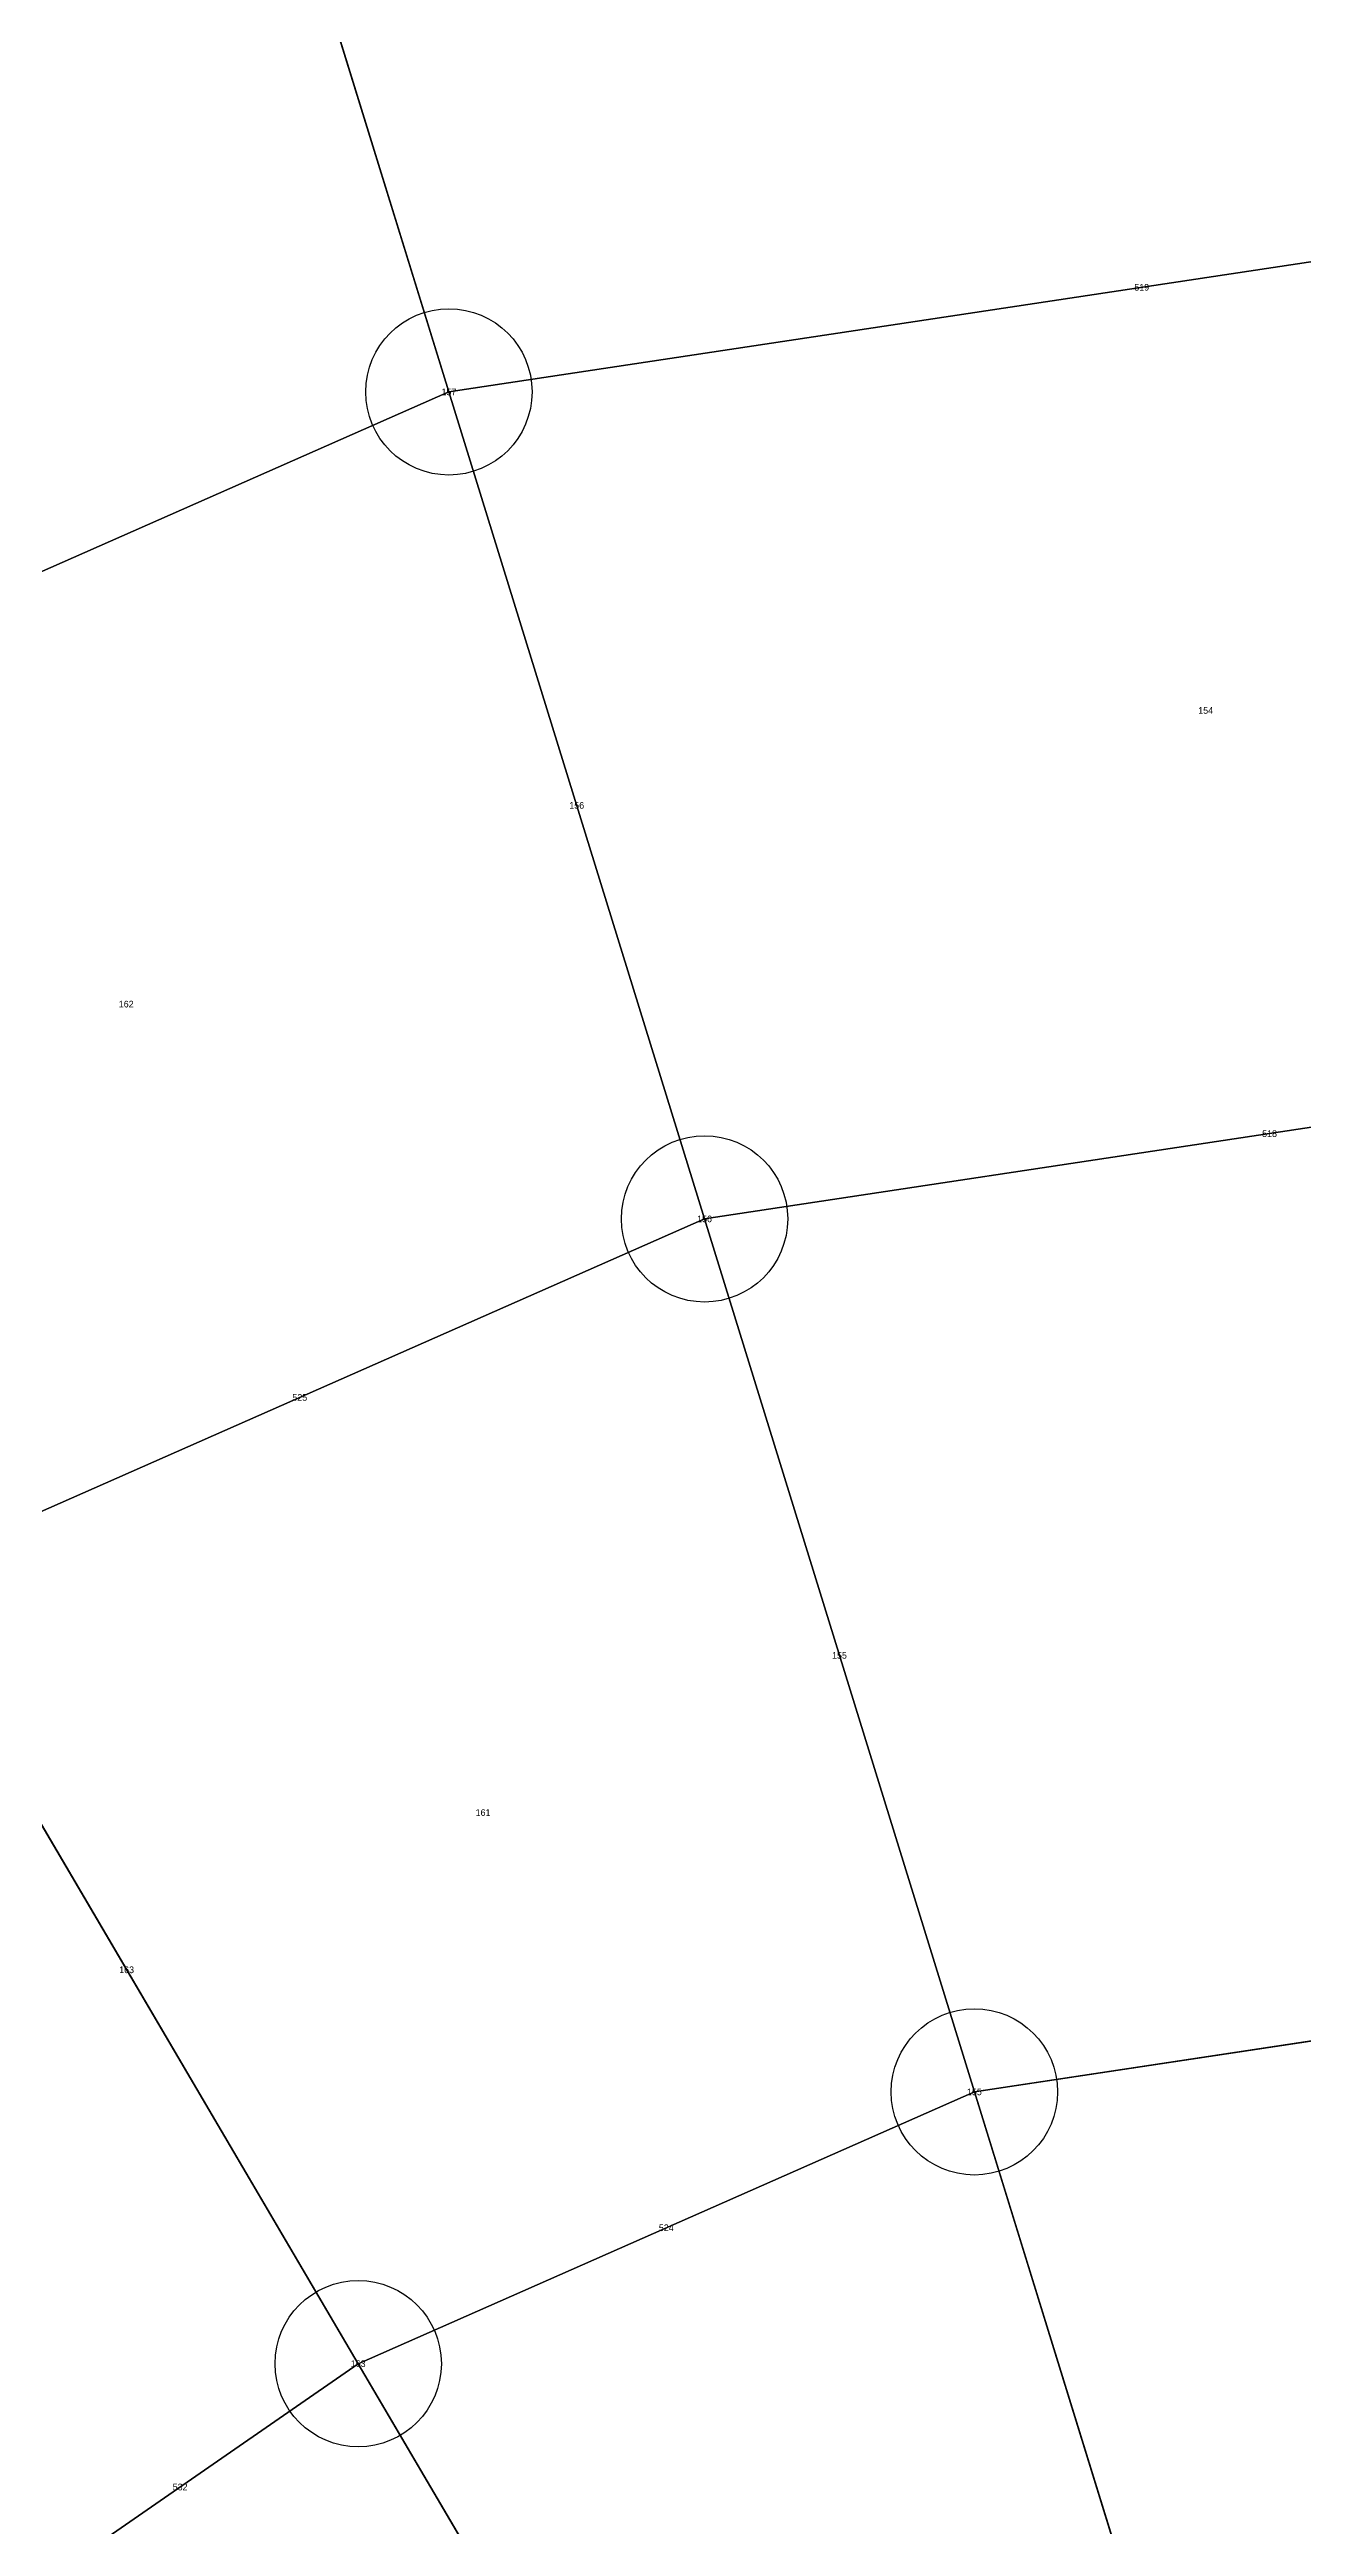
# Model space of a CAD drawing. Extents: x -2.75 to 2.75, y -2.5 to 2.5.
# Drawn here: x -0.537 to -0.16, y 0.706 to 1.451 of the extents above; entities that cross this region are included whole.
import ezdxf
from ezdxf.enums import TextEntityAlignment as Align

# ---------------------------------------------------------------- set-up
doc = ezdxf.new("R2010")
doc.units = 0
doc.header["$MEASUREMENT"] = 0
doc.header["$PDMODE"] = 33
doc.header["$PDSIZE"] = 0.05
for name, color, linetype in [('BRANCHE INTERNO', 7, 'Continuous'), ('BRANCHES-Index', 7, 'Continuous'), ('Faces', 7, 'Continuous'), ('Faces-Index', 7, 'Continuous'), ('NODI-Index', 7, 'Continuous'), ('NODO INTRADOSSO INTERNO', 7, 'Continuous')]:
    doc.layers.add(name, color=color, linetype=linetype)

msp = doc.modelspace()

# ---------------------------------------------------------------- linework, layer by layer
at = {"layer": 'BRANCHE INTERNO'}
for p, q in [((-0.41652, 1.34787, 2.24522), (-0.48812, 1.57958, 2.07314)), ((0, 1.41076, 2.24522), (-0.41652, 1.34787, 2.24522)), ((-0.41652, 1.34787, 2.24522), (-0.71488, 1.21622, 2.24522)), ((-0.33968, 1.09922, 2.38905), (-0.41652, 1.34787, 2.24522)), ((0, 1.15051, 2.38905), (-0.33968, 1.09922, 2.38905)), ((-0.33968, 1.09922, 2.38905), (-0.583, 0.99186, 2.38905)), ((-0.25857, 0.83674, 2.50285), (-0.33968, 1.09922, 2.38905)), ((-0.44379, 0.75502, 2.50285), (-0.583, 0.99186, 2.38905)), ((0, 0.87578, 2.50285), (-0.25857, 0.83674, 2.50285)), ((-0.25857, 0.83674, 2.50285), (-0.44379, 0.75502, 2.50285)), ((-0.17421, 0.56374, 2.58517), (-0.25857, 0.83674, 2.50285)), ((-0.44379, 0.75502, 2.50285), (-0.55083, 0.68087, 2.50285)), ((-0.299, 0.50868, 2.58517), (-0.44379, 0.75502, 2.50285))]:
    msp.add_line(p, q, dxfattribs=at)
at = {"layer": 'Faces'}
for points in [[(-0.48812, 1.57958, 2.07314), (-0.83777, 1.4253, 2.07314), (-0.95012, 1.61644, 1.875), (-0.55358, 1.79142, 1.875)], [(0, 1.41076, 2.24522), (-0.41652, 1.34787, 2.24522), (-0.48812, 1.57958, 2.07314), (0, 1.65328, 2.07314)], [(-0.41652, 1.34787, 2.24522), (-0.71488, 1.21622, 2.24522), (-0.83777, 1.4253, 2.07314), (-0.48812, 1.57958, 2.07314)], [(0, 1.15051, 2.38905), (-0.33968, 1.09922, 2.38905), (-0.41652, 1.34787, 2.24522), (0, 1.41076, 2.24522)], [(-0.33968, 1.09922, 2.38905), (-0.583, 0.99186, 2.38905), (-0.71488, 1.21622, 2.24522), (-0.41652, 1.34787, 2.24522)], [(0, 0.87578, 2.50285), (-0.25857, 0.83674, 2.50285), (-0.33968, 1.09922, 2.38905), (0, 1.15051, 2.38905)], [(-0.25857, 0.83674, 2.50285), (-0.44379, 0.75502, 2.50285), (-0.583, 0.99186, 2.38905), (-0.33968, 1.09922, 2.38905)], [(-0.44379, 0.75502, 2.50285), (-0.55083, 0.68087, 2.50285), (-0.72362, 0.89445, 2.38905), (-0.583, 0.99186, 2.38905)], [(0, 0.59005, 2.58517), (-0.17421, 0.56374, 2.58517), (-0.25857, 0.83674, 2.50285), (0, 0.87578, 2.50285)], [(-0.17421, 0.56374, 2.58517), (-0.299, 0.50868, 2.58517), (-0.44379, 0.75502, 2.50285), (-0.25857, 0.83674, 2.50285)], [(-0.299, 0.50868, 2.58517), (-0.37112, 0.45873, 2.58517), (-0.55083, 0.68087, 2.50285), (-0.44379, 0.75502, 2.50285)]]:
    msp.add_3dface(points, dxfattribs=at)
at = {"layer": 'NODO INTRADOSSO INTERNO'}
for p in [(-0.41652, 1.34787, 2.24522), (-0.33968, 1.09922, 2.38905), (-0.25857, 0.83674, 2.50285), (-0.44379, 0.75502, 2.50285)]:
    msp.add_point(p, dxfattribs=at)

# ---------------------------------------------------------------- texts
at = {"layer": 'BRANCHES-Index'}
for s, p in [('519', (-0.20826, 1.37932, 2.24522)), ('156', (-0.3781, 1.22355, 2.31714)), ('518', (-0.16984, 1.12486, 2.38905)), ('525', (-0.46134, 1.04554, 2.38905)), ('155', (-0.29912, 0.96798, 2.44595)), ('163', (-0.51339, 0.87344, 2.44595)), ('524', (-0.35118, 0.79588, 2.50285)), ('532', (-0.49731, 0.71794, 2.50285))]:
    msp.add_text(s, height=0.002, dxfattribs=at).set_placement(p, align=Align.MIDDLE_CENTER)
at = {"layer": 'Faces-Index'}
for s, p in [('154', (-0.18905, 1.25209, 2.31714)), ('162', (-0.51352, 1.16379, 2.31714)), ('161', (-0.40626, 0.92071, 2.44595))]:
    msp.add_text(s, height=0.002, dxfattribs=at).set_placement(p, align=Align.MIDDLE_CENTER)
at = {"layer": 'NODI-Index'}
for s, p in [('157', (-0.41652, 1.34787, 2.24522)), ('156', (-0.33968, 1.09922, 2.38905)), ('155', (-0.25857, 0.83674, 2.50285)), ('163', (-0.44379, 0.75502, 2.50285))]:
    msp.add_text(s, height=0.002, dxfattribs=at).set_placement(p, align=Align.MIDDLE_CENTER)

doc.saveas('drawing.dxf')
